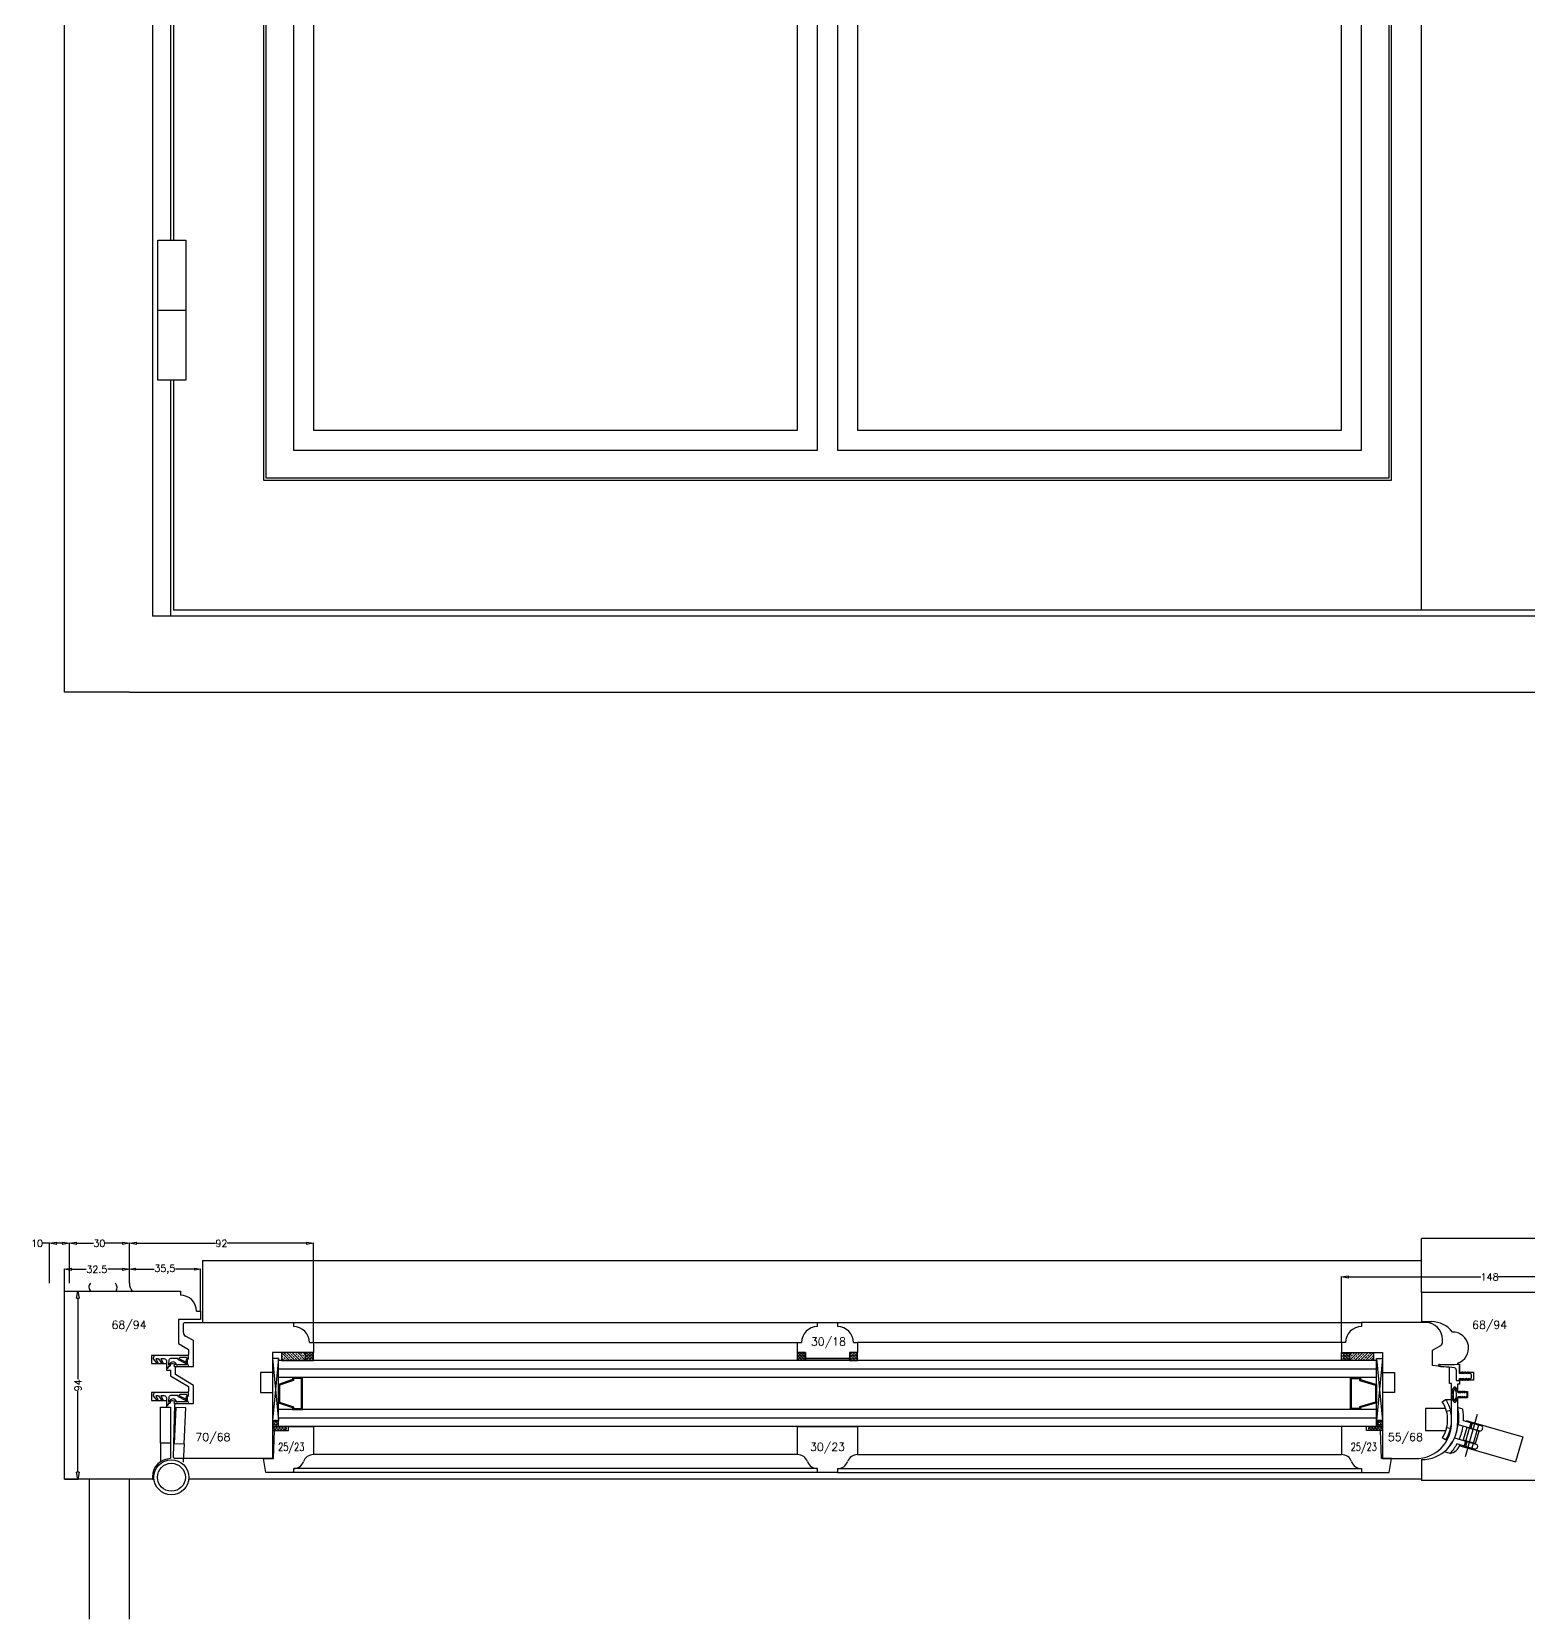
# Model space of a CAD drawing. Header units: millimetres. Extents: x -1007 to 7712, y -6262 to -71.
# Drawn here: x 6028 to 6776, y -6262 to -5468 of the extents above; entities that cross this region are included whole.
import ezdxf
from ezdxf.enums import TextEntityAlignment as Align

# ---------------------------------------------------------------- set-up
doc = ezdxf.new("R2010")
doc.units = ezdxf.units.MM
doc.linetypes.add('CACHE2', pattern=[4.7625, 3.175, -1.5875])
doc.layers.get('0').update_dxf_attribs({"color": 250})
doc.layers.add('dim', color=7, linetype='Continuous')
doc.layers.add('wall', color=5, linetype='Continuous')
doc.styles.add('romans', font='romans.shx')
doc.dimstyles.new('Ech 1-1', dxfattribs={"dimtxt": 3.5, "dimasz": 3, "dimexe": 0.25, "dimexo": 0, "dimgap": 0.01, "dimtad": 0, "dimdec": 8, "dimzin": 12, "dimtxsty": 'romans', "dimblk": 'CLOSEDBLANK', "dimcen": 2.5, "dimclrd": 9, "dimclre": 9, "dimclrt": 6, "dimadec": 4, "dimazin": 3, "dimtfac": 1, "dimtdec": 8, "dimtmove": 0, "dimatfit": 3, "dimldrblk": 'CLOSEDBLANK', "dimfxl": 0, "dimarcsym": 0})
doc.dimstyles.new('ECH1-1', dxfattribs={"dimtxt": 3.5, "dimasz": 3.5, "dimexe": 0.18, "dimexo": 0, "dimgap": 0.09, "dimtad": 0, "dimdec": 4, "dimdsep": 46, "dimtxsty": 'romans', "dimblk1": 'CLOSEDBLANK', "dimblk2": 'CLOSEDBLANK', "dimsah": 1, "dimcen": 1, "dimclrd": 3, "dimclre": 3, "dimclrt": 6, "dimadec": 0, "dimazin": 0, "dimtfac": 1, "dimtdec": 4, "dimtofl": 0, "dimtmove": 0, "dimatfit": 3, "dimldrblk": 'CLOSEDBLANK', "dimfxl": 0, "dimtolj": 1, "dimtzin": 0, "dimarcsym": 0})

# ---------------------------------------------------------------- blocks, each defined once
blk = doc.blocks.new('_ClosedBlank')
at = {"color": 0, "linetype": 'ByBlock', "lineweight": -2}
for p, q in [((-1, 0.17), (0, 0)), ((-1, 0.17), (-1, -0.17)), ((0, 0), (-1, -0.17))]:
    blk.add_line(p, q, dxfattribs=at)
blk = doc.blocks.new('*D25')
at = {"layer": 'Defpoints', "color": 0, "transparency": 16777216}
for p in [(6830.89, -6090.63), (6682.89, -6123.49), (6830.89, -6127.49)]:
    blk.add_point(p, dxfattribs=at)
at = {"layer": 'dim', "color": 3, "lineweight": -2, "transparency": 16777216}
for p, q in [((6682.89, -6123.49), (6682.89, -6090.45)), ((6686.39, -6090.63), (6752.55, -6090.63)), ((6827.39, -6090.63), (6761.23, -6090.63)), ((6830.89, -6127.49), (6830.89, -6090.45))]:
    blk.add_line(p, q, dxfattribs=at)
at = {"layer": 'dim', "color": 3, "lineweight": -2, "transparency": 16777216, "xscale": 3.5, "yscale": 3.5, "zscale": 3.5, "rotation": 180}
blk.add_blockref('_ClosedBlank', (6682.89, -6090.63), dxfattribs=at)
at = {"layer": 'dim', "color": 3, "lineweight": -2, "transparency": 16777216, "xscale": 3.5, "yscale": 3.5, "zscale": 3.5}
blk.add_blockref('_ClosedBlank', (6830.89, -6090.63), dxfattribs=at)
at = {"layer": 'dim', "color": 6, "transparency": 16777216, "insert": (6756.89, -6090.63), "char_height": 3.5, "attachment_point": 5, "style": 'romans'}
blk.add_mtext('\\A1;148', dxfattribs=at)
blk = doc.blocks.new('*D1')
at = {"layer": 'Defpoints', "color": 0, "transparency": 16777216}
for p in [(6044.39, -6086.8), (6076.89, -6093.79), (6044.39, -6097.79)]:
    blk.add_point(p, dxfattribs=at)
at = {"layer": 'dim', "color": 3, "lineweight": -2, "transparency": 16777216}
for p, q in [((6044.39, -6097.79), (6044.39, -6086.62)), ((6047.89, -6086.8), (6055.21, -6086.8)), ((6073.39, -6086.8), (6066.06, -6086.8)), ((6076.89, -6093.79), (6076.89, -6086.62))]:
    blk.add_line(p, q, dxfattribs=at)
at = {"layer": 'dim', "color": 3, "lineweight": -2, "transparency": 16777216, "xscale": 3.5, "yscale": 3.5, "zscale": 3.5, "rotation": 180}
blk.add_blockref('_ClosedBlank', (6044.39, -6086.8), dxfattribs=at)
at = {"layer": 'dim', "color": 3, "lineweight": -2, "transparency": 16777216, "xscale": 3.5, "yscale": 3.5, "zscale": 3.5}
blk.add_blockref('_ClosedBlank', (6076.89, -6086.8), dxfattribs=at)
at = {"layer": 'dim', "color": 6, "transparency": 16777216, "insert": (6060.64, -6086.8), "char_height": 3.5, "attachment_point": 5, "style": 'romans'}
blk.add_mtext('\\A1;32.5', dxfattribs=at)
blk = doc.blocks.new('*D26')
at = {"layer": 'Defpoints', "color": 0, "transparency": 16777216}
for p in [(6076.89, -6073.8), (6046.89, -6093.79), (6076.89, -6093.79)]:
    blk.add_point(p, dxfattribs=at)
at = {"layer": 'dim', "color": 3, "lineweight": -2, "transparency": 16777216}
for p, q in [((6046.89, -6093.79), (6046.89, -6073.62)), ((6050.39, -6073.8), (6058.96, -6073.8)), ((6073.39, -6073.8), (6064.81, -6073.8)), ((6076.89, -6093.79), (6076.89, -6073.62))]:
    blk.add_line(p, q, dxfattribs=at)
at = {"layer": 'dim', "color": 3, "lineweight": -2, "transparency": 16777216, "xscale": 3.5, "yscale": 3.5, "zscale": 3.5, "rotation": 180}
blk.add_blockref('_ClosedBlank', (6046.89, -6073.8), dxfattribs=at)
at = {"layer": 'dim', "color": 3, "lineweight": -2, "transparency": 16777216, "xscale": 3.5, "yscale": 3.5, "zscale": 3.5}
blk.add_blockref('_ClosedBlank', (6076.89, -6073.8), dxfattribs=at)
at = {"layer": 'dim', "color": 6, "transparency": 16777216, "insert": (6061.89, -6073.8), "char_height": 3.5, "attachment_point": 5, "style": 'romans'}
blk.add_mtext('\\A1;30', dxfattribs=at)
blk = doc.blocks.new('*D2')
at = {"layer": 'Defpoints', "color": 0, "transparency": 16777216}
for p in [(6036.89, -6073.8), (6036.89, -6093.79), (6046.89, -6093.79)]:
    blk.add_point(p, dxfattribs=at)
at = {"layer": 'dim', "color": 3, "lineweight": -2, "transparency": 16777216}
for p, q in [((6036.89, -6073.8), (6033.39, -6073.8)), ((6036.89, -6093.79), (6036.89, -6073.62)), ((6043.39, -6073.8), (6040.39, -6073.8)), ((6046.89, -6093.79), (6046.89, -6073.62))]:
    blk.add_line(p, q, dxfattribs=at)
at = {"layer": 'dim', "color": 3, "lineweight": -2, "transparency": 16777216, "xscale": 3.5, "yscale": 3.5, "zscale": 3.5, "rotation": 180}
blk.add_blockref('_ClosedBlank', (6036.89, -6073.8), dxfattribs=at)
at = {"layer": 'dim', "color": 3, "lineweight": -2, "transparency": 16777216, "xscale": 3.5, "yscale": 3.5, "zscale": 3.5}
blk.add_blockref('_ClosedBlank', (6046.89, -6073.8), dxfattribs=at)
at = {"layer": 'dim', "color": 6, "transparency": 16777216, "insert": (6030.71, -6073.8), "char_height": 3.5, "attachment_point": 5, "style": 'romans'}
blk.add_mtext('\\A1;10', dxfattribs=at)
blk = doc.blocks.new('*D27')
at = {"layer": 'Defpoints', "color": 0, "transparency": 16777216}
for p in [(6044.39, -6097.79), (6044.39, -6191.79), (6051.1, -6191.79)]:
    blk.add_point(p, dxfattribs=at)
at = {"layer": 'dim', "color": 3, "lineweight": -2, "transparency": 16777216}
for p, q in [((6044.39, -6097.79), (6051.28, -6097.79)), ((6051.1, -6101.29), (6051.1, -6141.78)), ((6051.1, -6188.29), (6051.1, -6147.8)), ((6044.39, -6191.79), (6051.28, -6191.79))]:
    blk.add_line(p, q, dxfattribs=at)
at = {"layer": 'dim', "color": 3, "lineweight": -2, "transparency": 16777216, "xscale": 3.5, "yscale": 3.5, "zscale": 3.5}
for p, rotation in [((6051.1, -6097.79), 90), ((6051.1, -6191.79), 270)]:
    blk.add_blockref('_ClosedBlank', p, dxfattribs=dict(at, rotation=rotation))
at = {"layer": 'dim', "color": 6, "transparency": 16777216, "insert": (6051.1, -6144.79), "char_height": 3.5, "attachment_point": 5, "rotation": 90, "style": 'romans'}
blk.add_mtext('\\A1;94', dxfattribs=at)
blk = doc.blocks.new('*D3')
at = {"layer": 'Defpoints', "color": 0, "transparency": 16777216}
for p in [(6076.89, -6073.8), (6076.89, -6093.79), (6168.89, -6123.49)]:
    blk.add_point(p, dxfattribs=at)
at = {"layer": 'dim', "color": 3, "lineweight": -2, "transparency": 16777216}
for p, q in [((6076.89, -6093.79), (6076.89, -6073.62)), ((6080.39, -6073.8), (6119.96, -6073.8)), ((6165.39, -6073.8), (6125.81, -6073.8)), ((6168.89, -6123.49), (6168.89, -6073.62))]:
    blk.add_line(p, q, dxfattribs=at)
at = {"layer": 'dim', "color": 3, "lineweight": -2, "transparency": 16777216, "xscale": 3.5, "yscale": 3.5, "zscale": 3.5, "rotation": 180}
blk.add_blockref('_ClosedBlank', (6076.89, -6073.8), dxfattribs=at)
at = {"layer": 'dim', "color": 3, "lineweight": -2, "transparency": 16777216, "xscale": 3.5, "yscale": 3.5, "zscale": 3.5}
blk.add_blockref('_ClosedBlank', (6168.89, -6073.8), dxfattribs=at)
at = {"layer": 'dim', "color": 6, "transparency": 16777216, "insert": (6122.89, -6073.8), "char_height": 3.5, "attachment_point": 5, "style": 'romans'}
blk.add_mtext('\\A1;92', dxfattribs=at)
blk = doc.blocks.new('*D28')
at = {"layer": 'Defpoints', "color": 0, "transparency": 16777216}
for p in [(6076.89, -6086.8), (6076.89, -6093.79), (6112.39, -6107.79)]:
    blk.add_point(p, dxfattribs=at)
at = {"layer": 'dim', "color": 9, "lineweight": -2, "transparency": 16777216}
for p, q in [((6076.89, -6093.79), (6076.89, -6086.55)), ((6079.89, -6086.8), (6089.29, -6086.8)), ((6109.39, -6086.8), (6099.98, -6086.8)), ((6112.39, -6107.79), (6112.39, -6086.55))]:
    blk.add_line(p, q, dxfattribs=at)
at = {"layer": 'dim', "color": 9, "lineweight": -2, "transparency": 16777216, "xscale": 3, "yscale": 3, "zscale": 3, "rotation": 180}
blk.add_blockref('_ClosedBlank', (6076.89, -6086.8), dxfattribs=at)
at = {"layer": 'dim', "color": 9, "lineweight": -2, "transparency": 16777216, "xscale": 3, "yscale": 3, "zscale": 3}
blk.add_blockref('_ClosedBlank', (6112.39, -6086.8), dxfattribs=at)
at = {"layer": 'dim', "color": 6, "transparency": 16777216, "insert": (6094.64, -6086.8), "char_height": 3.5, "attachment_point": 5, "style": 'romans'}
blk.add_mtext('35,5', dxfattribs=at)
blk = doc.blocks.new('12')
for p, q in [((5143.78, 882.29), (5143.78, 2006.29)), ((5187.78, 1955.29), (5187.78, 920.29)), ((5822.28, 923.29), (5822.28, 1953.29)), ((5243.28, 1888.29), (5243.28, 988.29)), ((5244.53, 1887.04), (5244.53, 989.54)), ((5806.03, 989.54), (5806.03, 1887.04)), ((5807.28, 988.29), (5807.28, 1888.29)), ((5196.78, 1768.29), (5196.78, 1108.29)), ((5198.28, 1768.29), (5198.28, 1108.29)), ((5258.28, 1433.29), (5258.28, 1003.29)), ((5520.28, 1003.29), (5520.28, 1433.29)), ((5530.28, 1433.29), (5530.28, 1003.29)), ((5792.28, 1003.29), (5792.28, 1433.29)), ((5268.28, 1423.29), (5268.28, 1013.29)), ((5510.28, 1013.29), (5510.28, 1423.29)), ((5540.28, 1423.29), (5540.28, 1013.29)), ((5782.28, 1013.29), (5782.28, 1423.29)), ((5190.53, 1038.29), (5190.53, 1108.29)), ((5190.53, 1108.29), (5204.53, 1108.29)), ((5204.53, 1108.29), (5204.53, 1038.29)), ((5190.53, 1073.29), (5204.53, 1073.29)), ((5204.53, 1038.29), (5190.53, 1038.29)), ((5196.78, 1038.29), (5196.78, 920.29)), ((5198.28, 1038.29), (5198.28, 923.29)), ((5268.28, 1013.29), (5510.28, 1013.29)), ((5540.28, 1013.29), (5782.28, 1013.29)), ((5258.28, 1003.29), (5520.28, 1003.29)), ((5530.28, 1003.29), (5792.28, 1003.29)), ((5243.28, 988.29), (5807.28, 988.29)), ((5244.53, 989.54), (5806.03, 989.54)), ((6514.28, 923.29), (5198.28, 923.29)), ((6524.78, 920.29), (5187.78, 920.29)), ((5176.28, 882.29), (5143.78, 882.29))]:
    blk.add_line(p, q)
blk = doc.blocks.new('13')
for p, q in [((5890.28, 609.12), (5822.28, 609.12)), ((5822.28, 582.12), (5822.28, 609.12)), ((5212.78, 598.12), (5212.78, 567.12)), ((5212.78, 598.12), (5822.28, 598.12)), ((5143.78, 488.82), (5143.78, 582.82)), ((5143.78, 582.82), (5201.78, 582.82)), ((5201.78, 582.82), (5201.78, 580.82)), ((5822.28, 582.12), (5822.28, 567.62)), ((5890.28, 582.12), (5822.28, 582.12)), ((5209.78, 572.82), (5211.78, 572.82)), ((5211.78, 572.82), (5211.78, 568.62)), ((5211.78, 568.62), (5200.78, 568.62)), ((5200.78, 568.62), (5200.78, 556.62)), ((5203.28, 566.62), (5203.78, 567.12)), ((5203.28, 562.17), (5203.28, 566.62)), ((5203.78, 567.12), (5258.28, 567.12)), ((5258.28, 567.12), (5258.28, 565.12)), ((5258.28, 567.12), (5520.28, 567.12)), ((5520.28, 565.12), (5520.28, 567.12)), ((5520.28, 567.12), (5530.28, 567.12)), ((5530.28, 567.12), (5792.28, 567.12)), ((5530.28, 567.12), (5530.28, 565.12)), ((5824.28, 567.12), (5792.28, 567.12)), ((5792.28, 567.12), (5792.28, 565.12)), ((5822.28, 567.62), (5827.28, 567.62)), ((5200.78, 556.62), (5205.78, 553.62)), ((5208.28, 558.12), (5204.28, 560.44)), ((5208.28, 545.12), (5208.28, 558.12)), ((5266.28, 557.12), (5268.28, 557.12)), ((5268.28, 557.12), (5268.28, 552.12)), ((5268.28, 557.12), (5510.28, 557.12)), ((5510.28, 552.12), (5510.28, 557.12)), ((5510.28, 557.12), (5512.28, 557.12)), ((5538.28, 557.12), (5540.28, 557.12)), ((5540.28, 557.12), (5540.28, 552.12)), ((5782.28, 557.12), (5540.28, 557.12)), ((5784.28, 557.12), (5782.28, 557.12)), ((5782.28, 557.12), (5782.28, 552.12)), ((5827.78, 553.32), (5831.81, 555.74)), ((5832.78, 557.45), (5832.78, 558.62)), ((5205.28, 550.62), (5187.28, 550.62)), ((5187.28, 550.62), (5187.28, 546.62)), ((5205.78, 551.12), (5205.28, 550.62)), ((5205.78, 553.62), (5205.78, 551.12)), ((5268.28, 552.12), (5247.78, 552.12)), ((5247.78, 552.12), (5247.78, 542.12)), ((5247.78, 549.12), (5250.78, 518.12)), ((5250.78, 549.12), (5247.78, 518.12)), ((5250.78, 549.12), (5247.78, 549.12)), ((5247.78, 549.12), (5247.78, 518.12)), ((5250.78, 518.12), (5250.78, 549.12)), ((5799.78, 548.12), (5250.78, 548.12)), ((5250.78, 515.12), (5250.78, 548.12)), ((5252.28, 552.12), (5252.28, 548.12)), ((5264.28, 552.12), (5252.28, 552.12)), ((5252.28, 548.12), (5264.28, 548.12)), ((5264.28, 552.12), (5264.28, 548.12)), ((5268.28, 552.12), (5264.28, 552.12)), ((5264.28, 548.12), (5264.28, 552.12)), ((5264.28, 548.12), (5268.28, 548.12)), ((5268.28, 548.12), (5268.28, 552.12)), ((5514.28, 552.12), (5510.28, 552.12)), ((5510.28, 548.12), (5510.28, 552.12)), ((5510.28, 552.12), (5514.28, 552.12)), ((5514.28, 548.12), (5510.28, 548.12)), ((5514.28, 549.12), (5514.28, 552.12)), ((5514.28, 552.12), (5514.28, 548.12)), ((5536.28, 549.12), (5514.28, 549.12)), ((5514.28, 549.12), (5514.28, 548.52)), ((5536.28, 549.12), (5514.28, 549.12)), ((5514.28, 548.52), (5536.28, 548.52)), ((5536.28, 552.12), (5536.28, 549.12)), ((5540.28, 552.12), (5536.28, 552.12)), ((5536.28, 552.12), (5536.28, 548.12)), ((5540.28, 552.12), (5536.28, 552.12)), ((5536.28, 548.52), (5536.28, 549.12)), ((5536.28, 548.12), (5540.28, 548.12)), ((5540.28, 548.12), (5540.28, 552.12)), ((5782.28, 552.12), (5802.78, 552.12)), ((5782.28, 548.12), (5782.28, 552.12)), ((5782.28, 552.12), (5786.28, 552.12)), ((5786.28, 548.12), (5782.28, 548.12)), ((5786.28, 548.12), (5786.28, 552.12)), ((5786.28, 552.12), (5798.28, 552.12)), ((5786.28, 552.12), (5786.28, 548.12)), ((5798.28, 548.12), (5786.28, 548.12)), ((5798.28, 552.12), (5798.28, 548.12)), ((5799.78, 549.12), (5802.78, 518.12)), ((5802.78, 549.12), (5799.78, 518.12)), ((5799.78, 518.12), (5799.78, 549.12)), ((5799.78, 549.12), (5802.78, 549.12)), ((5799.78, 515.12), (5799.78, 548.12)), ((5802.78, 552.12), (5802.78, 542.12)), ((5802.78, 549.12), (5802.78, 518.12)), ((5827.78, 545.62), (5827.78, 553.32)), ((5187.28, 546.62), (5194.78, 546.62)), ((5194.78, 546.62), (5194.78, 543.32)), ((5194.78, 543.32), (5196.78, 543.32)), ((5196.78, 543.32), (5196.78, 540.52)), ((5196.78, 540.52), (5205.78, 535.12)), ((5199.28, 544.62), (5199.78, 545.12)), ((5199.28, 541.12), (5199.28, 544.62)), ((5208.28, 535.62), (5199.28, 541.12)), ((5199.78, 545.12), (5208.28, 545.12)), ((5247.78, 542.12), (5241.78, 542.12)), ((5241.78, 542.12), (5241.78, 532.12)), ((5799.78, 543.87), (5250.78, 543.87)), ((5802.78, 542.12), (5808.78, 542.12)), ((5808.78, 542.12), (5808.78, 532.12)), ((5836.28, 544.62), (5827.78, 545.62)), ((5830.78, 545.85), (5830.78, 545.67)), ((5831.11, 545.28), (5831.8, 545.15)), ((5831.8, 545.15), (5833.33, 544.97)), ((5836.28, 536.62), (5836.28, 544.62)), ((5839.58, 543.49), (5839.58, 538.52)), ((5840.28, 546.82), (5840.28, 546.42)), ((5840.28, 546.42), (5841.28, 546.42)), ((5841.28, 546.42), (5841.28, 542.42)), ((5841.28, 541.62), (5841.28, 546.32)), ((5841.28, 542.42), (5848.28, 542.42)), ((5843.6, 541.62), (5841.28, 541.62)), ((5842.96, 542.42), (5842.45, 542.42)), ((5842.45, 542.42), (5843.6, 541.62)), ((5844.34, 541.62), (5842.96, 542.42)), ((5844.29, 542.42), (5843.91, 542.42)), ((5843.91, 542.42), (5844.98, 541.62)), ((5845.69, 541.62), (5844.29, 542.42)), ((5844.98, 541.62), (5844.34, 541.62)), ((5845.49, 542.42), (5845.16, 542.42)), ((5845.16, 542.42), (5846.18, 541.62)), ((5846.62, 541.78), (5845.49, 542.42)), ((5846.18, 541.62), (5845.69, 541.62)), ((5847.28, 540.42), (5847.21, 540.91)), ((5847.21, 539.93), (5847.28, 540.42)), ((5848.28, 542.42), (5848.28, 538.42)), ((5205.28, 532.12), (5187.28, 532.12)), ((5187.28, 532.12), (5187.28, 528.12)), ((5205.78, 532.62), (5205.28, 532.12)), ((5205.78, 535.12), (5205.78, 532.62)), ((5208.28, 526.62), (5208.28, 535.62)), ((5241.78, 532.12), (5247.78, 532.12)), ((5247.78, 532.12), (5247.78, 499.12)), ((5799.78, 539.62), (5250.78, 539.62)), ((5257.78, 538.62), (5250.78, 536.19)), ((5250.78, 536.19), (5250.78, 527.05)), ((5258.28, 538.26), (5251.28, 535.83)), ((5251.28, 535.83), (5251.28, 527.41)), ((5262.78, 539.62), (5257.78, 539.62)), ((5257.78, 539.62), (5257.78, 538.62)), ((5262.28, 539.12), (5258.28, 539.12)), ((5258.28, 539.12), (5258.28, 538.26)), ((5262.28, 524.12), (5262.28, 539.12)), ((5262.78, 523.62), (5262.78, 539.62)), ((5786.79, 523.62), (5786.79, 539.62)), ((5786.79, 539.62), (5791.79, 539.62)), ((5787.29, 524.12), (5787.29, 539.12)), ((5787.29, 539.12), (5791.29, 539.12)), ((5791.29, 539.12), (5791.29, 538.26)), ((5791.29, 538.26), (5799.29, 535.83)), ((5791.79, 539.62), (5791.79, 538.62)), ((5791.79, 538.62), (5799.79, 536.19)), ((5799.29, 535.83), (5799.29, 527.41)), ((5799.79, 536.19), (5799.79, 527.05)), ((5808.78, 532.12), (5802.78, 532.12)), ((5802.78, 532.12), (5802.78, 499.12)), ((5837.28, 536.62), (5836.28, 536.62)), ((5837.28, 517.12), (5837.28, 536.62)), ((5839.98, 538.12), (5841.28, 538.12)), ((5840.53, 532.62), (5840.26, 532.62)), ((5840.28, 536.42), (5840.28, 532.62)), ((5841.28, 536.42), (5840.28, 536.42)), ((5840.28, 532.62), (5845.28, 532.62)), ((5840.53, 532.02), (5840.53, 532.62)), ((5841.82, 532.02), (5840.53, 532.02)), ((5841.49, 532.62), (5840.96, 532.62)), ((5840.96, 532.62), (5841.82, 532.02)), ((5841.28, 538.12), (5841.28, 539.22)), ((5841.28, 539.22), (5843.6, 539.22)), ((5841.28, 538.42), (5841.28, 536.42)), ((5848.28, 538.42), (5841.28, 538.42)), ((5842.53, 532.02), (5841.49, 532.62)), ((5842.64, 532.62), (5842.35, 532.62)), ((5842.35, 532.62), (5843.01, 532.02)), ((5843.6, 539.22), (5842.45, 538.42)), ((5842.45, 538.42), (5842.96, 538.42)), ((5843.01, 532.02), (5842.53, 532.02)), ((5843.69, 532.02), (5842.64, 532.62)), ((5842.96, 538.42), (5844.34, 539.22)), ((5843.69, 532.62), (5843.29, 532.62)), ((5843.29, 532.62), (5844.06, 532.02)), ((5844.54, 532.14), (5843.69, 532.62)), ((5844.06, 532.02), (5843.69, 532.02)), ((5844.98, 539.22), (5843.91, 538.42)), ((5843.91, 538.42), (5844.29, 538.42)), ((5844.29, 538.42), (5845.69, 539.22)), ((5844.34, 539.22), (5844.98, 539.22)), ((5846.18, 539.22), (5845.16, 538.42)), ((5845.16, 538.42), (5845.49, 538.42)), ((5845.28, 532.62), (5845.28, 529.62)), ((5845.49, 538.42), (5846.62, 539.06)), ((5845.69, 539.22), (5846.18, 539.22)), ((5187.28, 528.12), (5194.78, 528.12)), ((5191.78, 506.82), (5191.78, 524.82)), ((5191.78, 524.82), (5196.78, 524.82)), ((5194.78, 528.12), (5194.78, 524.82)), ((5194.78, 524.82), (5196.78, 524.82)), ((5196.78, 524.82), (5196.78, 499.12)), ((5196.78, 524.82), (5196.78, 506.82)), ((5198.28, 499.62), (5198.99, 526.12)), ((5199.5, 524.75), (5198.62, 506.77)), ((5198.99, 526.12), (5199.5, 526.62)), ((5199.5, 526.62), (5208.28, 526.62)), ((5204.5, 524.51), (5199.5, 524.75)), ((5203.61, 506.53), (5204.5, 524.51)), ((5250.78, 527.05), (5257.78, 524.62)), ((5251.28, 527.41), (5258.28, 524.97)), ((5257.78, 524.62), (5257.78, 523.62)), ((5258.28, 524.97), (5258.28, 524.12)), ((5258.28, 524.12), (5262.28, 524.12)), ((5791.29, 524.12), (5787.29, 524.12)), ((5799.29, 527.41), (5791.29, 524.97)), ((5791.29, 524.97), (5791.29, 524.12)), ((5799.79, 527.05), (5791.79, 524.62)), ((5791.79, 524.62), (5791.79, 523.62)), ((5834.28, 528.61), (5837.28, 528.61)), ((5840.26, 529.62), (5840.53, 529.62)), ((5840.28, 529.62), (5840.28, 516.62)), ((5840.28, 529.62), (5845.28, 529.62)), ((5840.53, 529.62), (5840.53, 530.22)), ((5840.53, 530.22), (5841.82, 530.22)), ((5841.82, 530.22), (5840.96, 529.62)), ((5840.96, 529.62), (5841.49, 529.62)), ((5841.49, 529.62), (5842.53, 530.22)), ((5843.01, 530.22), (5842.2, 529.62)), ((5842.2, 529.62), (5842.64, 529.62)), ((5842.53, 530.22), (5843.01, 530.22)), ((5842.64, 529.62), (5843.69, 530.22)), ((5844.06, 530.22), (5843.29, 529.62)), ((5843.29, 529.62), (5843.69, 529.62)), ((5843.69, 530.22), (5844.06, 530.22)), ((5843.69, 529.62), (5844.54, 530.1)), ((5845.03, 531.12), (5844.98, 531.48)), ((5844.98, 530.75), (5845.03, 531.12)), ((5247.78, 518.12), (5250.78, 518.12)), ((5247.78, 517.12), (5247.78, 515.12)), ((5799.78, 523.62), (5250.78, 523.62)), ((5799.78, 519.37), (5250.78, 519.37)), ((5250.78, 515.12), (5250.78, 517.12)), ((5257.78, 523.62), (5262.78, 523.62)), ((5791.79, 523.62), (5786.79, 523.62)), ((5802.78, 518.12), (5799.78, 518.12)), ((5799.78, 515.12), (5799.78, 517.12)), ((5802.78, 517.12), (5802.78, 515.12)), ((5846.81, 516.99), (5843.48, 505.46)), ((5850.12, 521.24), (5844.02, 500.1)), ((5844.5, 518.18), (5872.89, 509.98)), ((5247.78, 515.12), (5250.78, 515.12)), ((5248.28, 499.12), (5248.78, 513.12)), ((5254.28, 515.12), (5248.3, 515.12)), ((5248.3, 513.12), (5254.28, 513.12)), ((5248.78, 513.12), (5255.78, 513.12)), ((5799.78, 515.12), (5250.78, 515.12)), ((5255.78, 513.12), (5255.78, 515.12)), ((5255.78, 515.12), (5268.28, 515.12)), ((5268.28, 515.12), (5268.28, 501.12)), ((5510.28, 501.12), (5510.28, 515.12)), ((5510.28, 515.12), (5540.28, 515.12)), ((5540.28, 515.12), (5540.28, 501.12)), ((5794.78, 515.12), (5782.28, 515.12)), ((5782.28, 515.12), (5782.28, 501.12)), ((5794.78, 513.12), (5794.78, 515.12)), ((5801.78, 513.12), (5794.78, 513.12)), ((5796.28, 515.12), (5802.27, 515.12)), ((5802.27, 513.12), (5796.28, 513.12)), ((5802.78, 515.12), (5799.78, 515.12)), ((5802.28, 499.12), (5801.78, 513.12)), ((5834.28, 508.61), (5835.15, 508.61)), ((5850.66, 515.88), (5847.33, 504.35)), ((5872.89, 509.98), (5869.29, 497.49)), ((5191.78, 506.82), (5191.78, 497.6)), ((5196.78, 506.82), (5191.78, 506.82)), ((5198.62, 506.77), (5203.61, 506.53)), ((5203.61, 506.53), (5203.16, 497.32)), ((5510.28, 501.12), (5268.28, 501.12)), ((5540.28, 501.12), (5782.28, 501.12)), ((5840.9, 505.69), (5869.29, 497.49)), ((5198.77, 499.12), (5198.28, 499.62)), ((5247.78, 499.12), (5198.77, 499.12)), ((5244.53, 492.12), (5243.28, 499.12)), ((5243.28, 499.12), (5248.28, 499.12)), ((5258.28, 492.12), (5244.53, 492.12)), ((5258.28, 494.12), (5258.28, 492.12)), ((5520.28, 492.12), (5258.28, 492.12)), ((5520.28, 494.12), (5258.52, 494.12)), ((5520.28, 492.12), (5520.28, 494.12)), ((5530.28, 492.12), (5520.28, 492.12)), ((5530.28, 494.12), (5530.28, 492.12)), ((5530.28, 494.12), (5792.05, 494.12)), ((5530.28, 492.12), (5792.28, 492.12)), ((5792.28, 494.12), (5792.28, 492.12)), ((5792.28, 492.12), (5806.03, 492.12)), ((5807.28, 499.12), (5802.28, 499.12)), ((5802.78, 499.12), (5819.28, 499.12)), ((5806.03, 492.12), (5807.28, 499.12)), ((5822.28, 498.62), (5822.28, 488.12)), ((5187.78, 488.82), (5143.78, 488.82)), ((5156.28, 418.82), (5156.28, 488.82)), ((5176.28, 418.82), (5176.28, 488.82)), ((5187.78, 490.12), (5187.78, 488.82)), ((5187.78, 488.82), (5188.55, 488.82)), ((5822.28, 488.82), (5206.02, 488.82)), ((5890.28, 488.12), (5822.28, 488.12))]:
    blk.add_line(p, q)
at = {"linetype": 'Continuous'}
for p, q in [((5252.28, 549.47), (5253.64, 548.12)), ((5252.28, 548.12), (5252.29, 548.12)), ((5252.33, 552.12), (5256.33, 548.12)), ((5252.39, 550.72), (5253.06, 550.04)), ((5253.4, 549.71), (5254.07, 549.03)), ((5253.73, 552.06), (5254.41, 551.39)), ((5254.41, 548.7), (5254.98, 548.12)), ((5254.74, 551.05), (5255.42, 550.38)), ((5255.03, 552.12), (5259.03, 548.12)), ((5255.75, 550.04), (5256.43, 549.37)), ((5256.37, 552.12), (5256.76, 551.73)), ((5256.76, 549.03), (5257.44, 548.36)), ((5257.1, 551.39), (5257.77, 550.72)), ((5257.72, 552.12), (5261.72, 548.12)), ((5258.11, 550.38), (5258.78, 549.71)), ((5259.07, 552.12), (5259.12, 552.06)), ((5259.12, 549.37), (5259.79, 548.7)), ((5259.46, 551.73), (5260.13, 551.05)), ((5260.13, 548.36), (5260.37, 548.12)), ((5260.41, 552.12), (5264.28, 548.25)), ((5260.47, 550.72), (5261.14, 550.04)), ((5261.48, 549.71), (5262.15, 549.03)), ((5261.82, 552.06), (5262.49, 551.39)), ((5262.49, 548.7), (5263.07, 548.12)), ((5262.83, 551.05), (5263.5, 550.38)), ((5263.11, 552.12), (5264.28, 550.94)), ((5263.84, 550.04), (5264.28, 549.59)), ((5264.28, 551.17), (5264.78, 551.66)), ((5264.28, 551.08), (5264.78, 550.58)), ((5264.28, 549.68), (5264.78, 550.18)), ((5264.28, 549.59), (5264.78, 549.1)), ((5264.28, 548.2), (5264.78, 548.7)), ((5264.72, 552.12), (5264.78, 552.06)), ((5264.98, 551.86), (5265.24, 552.12)), ((5264.98, 551.86), (5265.52, 551.32)), ((5264.98, 550.38), (5265.52, 550.92)), ((5264.98, 550.38), (5265.52, 549.84)), ((5264.98, 548.9), (5265.52, 549.44)), ((5264.98, 548.9), (5265.52, 548.36)), ((5265.72, 551.12), (5266.26, 551.66)), ((5265.72, 551.12), (5266.26, 550.58)), ((5265.72, 549.64), (5266.26, 550.18)), ((5265.72, 549.64), (5266.26, 549.1)), ((5265.72, 548.16), (5266.26, 548.7)), ((5265.72, 548.16), (5265.76, 548.12)), ((5266.21, 552.12), (5266.26, 552.06)), ((5266.46, 551.86), (5266.72, 552.12)), ((5266.46, 551.86), (5267, 551.32)), ((5266.46, 550.38), (5267, 550.92)), ((5266.46, 550.38), (5267, 549.84)), ((5266.46, 548.9), (5267, 549.44)), ((5266.46, 548.9), (5267, 548.36)), ((5267.2, 551.12), (5267.74, 551.66)), ((5267.2, 551.12), (5267.74, 550.58)), ((5267.2, 549.64), (5267.74, 550.18)), ((5267.2, 549.64), (5267.74, 549.1)), ((5267.2, 548.16), (5267.74, 548.7)), ((5267.2, 548.16), (5267.24, 548.12)), ((5267.69, 552.12), (5267.74, 552.06)), ((5267.94, 551.86), (5268.2, 552.12)), ((5267.94, 551.86), (5268.28, 551.52)), ((5267.94, 550.38), (5268.28, 550.72)), ((5267.94, 550.38), (5268.28, 550.04)), ((5267.94, 548.9), (5268.28, 549.24)), ((5267.94, 548.9), (5268.28, 548.56)), ((5510.28, 552.08), (5510.3, 552.06)), ((5510.28, 551.64), (5510.3, 551.66)), ((5510.28, 550.6), (5510.3, 550.58)), ((5510.28, 550.16), (5510.3, 550.18)), ((5510.28, 549.12), (5510.3, 549.1)), ((5510.28, 548.68), (5510.3, 548.7)), ((5510.51, 551.86), (5510.76, 552.12)), ((5510.51, 551.86), (5511.04, 551.32)), ((5510.51, 550.38), (5511.04, 550.92)), ((5510.51, 550.38), (5511.04, 549.84)), ((5510.51, 548.9), (5511.04, 549.44)), ((5510.51, 548.9), (5511.04, 548.36)), ((5511.25, 551.12), (5511.79, 551.66)), ((5511.25, 551.12), (5511.79, 550.58)), ((5511.25, 549.64), (5511.79, 550.18)), ((5511.25, 549.64), (5511.79, 549.1)), ((5511.25, 548.16), (5511.79, 548.7)), ((5511.25, 548.16), (5511.29, 548.12)), ((5511.73, 552.12), (5511.79, 552.06)), ((5511.99, 551.86), (5512.24, 552.12)), ((5511.99, 551.86), (5512.53, 551.32)), ((5511.99, 550.38), (5512.53, 550.92)), ((5511.99, 550.38), (5512.53, 549.84)), ((5511.99, 548.9), (5512.53, 549.44)), ((5511.99, 548.9), (5512.53, 548.36)), ((5512.73, 551.12), (5513.27, 551.66)), ((5512.73, 551.12), (5513.27, 550.58)), ((5512.73, 549.64), (5513.27, 550.18)), ((5512.73, 549.64), (5513.27, 549.1)), ((5512.73, 548.16), (5513.27, 548.7)), ((5512.73, 548.16), (5512.77, 548.12)), ((5513.21, 552.12), (5513.27, 552.06)), ((5513.47, 551.86), (5513.73, 552.12)), ((5513.47, 551.86), (5514.01, 551.32)), ((5513.47, 550.38), (5514.01, 550.92)), ((5513.47, 550.38), (5514.01, 549.84)), ((5513.47, 548.9), (5514.01, 549.44)), ((5513.47, 548.9), (5514.01, 548.36)), ((5514.21, 551.12), (5514.28, 551.2)), ((5514.21, 551.12), (5514.28, 551.05)), ((5514.21, 549.64), (5514.28, 549.71)), ((5514.21, 549.64), (5514.28, 549.56)), ((5514.21, 548.16), (5514.28, 548.23)), ((5514.21, 548.16), (5514.25, 548.12)), ((5536.36, 551.12), (5536.28, 551.2)), ((5536.36, 551.12), (5536.28, 551.05)), ((5536.36, 549.64), (5536.28, 549.71)), ((5536.36, 549.64), (5536.28, 549.56)), ((5536.36, 548.16), (5536.28, 548.23)), ((5536.36, 548.16), (5536.32, 548.12)), ((5537.1, 551.86), (5536.56, 551.32)), ((5537.1, 550.38), (5536.56, 550.92)), ((5537.1, 550.38), (5536.56, 549.84)), ((5537.1, 548.9), (5536.56, 549.44)), ((5537.1, 548.9), (5536.56, 548.36)), ((5537.1, 551.86), (5536.84, 552.12)), ((5537.36, 552.12), (5537.3, 552.06)), ((5537.84, 551.12), (5537.3, 551.66)), ((5537.84, 551.12), (5537.3, 550.58)), ((5537.84, 549.64), (5537.3, 550.18)), ((5537.84, 549.64), (5537.3, 549.1)), ((5537.84, 548.16), (5537.3, 548.7)), ((5537.84, 548.16), (5537.8, 548.12)), ((5538.58, 551.86), (5538.04, 551.32)), ((5538.58, 550.38), (5538.04, 550.92)), ((5538.58, 550.38), (5538.04, 549.84)), ((5538.58, 548.9), (5538.04, 549.44)), ((5538.58, 548.9), (5538.04, 548.36)), ((5538.58, 551.86), (5538.33, 552.12)), ((5538.84, 552.12), (5538.78, 552.06)), ((5539.32, 551.12), (5538.78, 551.66)), ((5539.32, 551.12), (5538.78, 550.58)), ((5539.32, 549.64), (5538.78, 550.18)), ((5539.32, 549.64), (5538.78, 549.1)), ((5539.32, 548.16), (5538.78, 548.7)), ((5539.32, 548.16), (5539.28, 548.12)), ((5540.06, 551.86), (5539.53, 551.32)), ((5540.06, 550.38), (5539.53, 550.92)), ((5540.06, 550.38), (5539.53, 549.84)), ((5540.06, 548.9), (5539.53, 549.44)), ((5540.06, 548.9), (5539.53, 548.36)), ((5540.06, 551.86), (5539.81, 552.12)), ((5540.28, 552.08), (5540.27, 552.06)), ((5540.28, 551.64), (5540.27, 551.66)), ((5540.28, 550.6), (5540.27, 550.58)), ((5540.28, 550.16), (5540.27, 550.18)), ((5540.28, 549.12), (5540.27, 549.1)), ((5540.28, 548.68), (5540.27, 548.7)), ((5782.63, 551.86), (5782.28, 551.52)), ((5782.63, 550.38), (5782.28, 550.72)), ((5782.63, 550.38), (5782.28, 550.04)), ((5782.63, 548.9), (5782.28, 549.24)), ((5782.63, 548.9), (5782.28, 548.56)), ((5782.63, 551.86), (5782.37, 552.12)), ((5782.88, 552.12), (5782.83, 552.06)), ((5783.37, 551.12), (5782.83, 551.66)), ((5783.37, 551.12), (5782.83, 550.58)), ((5783.37, 549.64), (5782.83, 550.18)), ((5783.37, 549.64), (5782.83, 549.1)), ((5783.37, 548.16), (5782.83, 548.7)), ((5783.37, 548.16), (5783.33, 548.12)), ((5784.11, 551.86), (5783.57, 551.32)), ((5784.11, 550.38), (5783.57, 550.92)), ((5784.11, 550.38), (5783.57, 549.84)), ((5784.11, 548.9), (5783.57, 549.44)), ((5784.11, 548.9), (5783.57, 548.36)), ((5784.11, 551.86), (5783.85, 552.12)), ((5784.36, 552.12), (5784.31, 552.06)), ((5784.85, 551.12), (5784.31, 551.66)), ((5784.85, 551.12), (5784.31, 550.58)), ((5784.85, 549.64), (5784.31, 550.18)), ((5784.85, 549.64), (5784.31, 549.1)), ((5784.85, 548.16), (5784.31, 548.7)), ((5784.85, 548.16), (5784.81, 548.12)), ((5785.59, 551.86), (5785.05, 551.32)), ((5785.59, 550.38), (5785.05, 550.92)), ((5785.59, 550.38), (5785.05, 549.84)), ((5785.59, 548.9), (5785.05, 549.44)), ((5785.59, 548.9), (5785.05, 548.36)), ((5785.59, 551.86), (5785.33, 552.12)), ((5785.85, 552.12), (5785.79, 552.06)), ((5786.28, 551.17), (5785.79, 551.66)), ((5786.28, 551.08), (5785.79, 550.58)), ((5786.28, 549.68), (5785.79, 550.18)), ((5786.28, 549.59), (5785.79, 549.1)), ((5786.28, 548.2), (5785.79, 548.7)), ((5790.16, 552.12), (5786.28, 548.25)), ((5787.46, 552.12), (5786.28, 550.94)), ((5786.73, 550.04), (5786.28, 549.59)), ((5787.74, 551.05), (5787.07, 550.38)), ((5788.08, 548.7), (5787.5, 548.12)), ((5788.75, 552.06), (5788.08, 551.39)), ((5789.09, 549.71), (5788.42, 549.03)), ((5792.85, 552.12), (5788.85, 548.12)), ((5790.1, 550.72), (5789.43, 550.04)), ((5790.44, 548.36), (5790.2, 548.12)), ((5791.11, 551.73), (5790.44, 551.05)), ((5791.45, 549.37), (5790.78, 548.7)), ((5791.5, 552.12), (5791.45, 552.06)), ((5795.54, 552.12), (5791.54, 548.12)), ((5792.46, 550.38), (5791.79, 549.71)), ((5793.47, 551.39), (5792.8, 550.72)), ((5793.81, 549.03), (5793.13, 548.36)), ((5794.2, 552.12), (5793.81, 551.73)), ((5794.82, 550.04), (5794.14, 549.37)), ((5798.24, 552.12), (5794.24, 548.12)), ((5795.83, 551.05), (5795.15, 550.38)), ((5796.16, 548.7), (5795.59, 548.12)), ((5796.84, 552.06), (5796.16, 551.39)), ((5797.17, 549.71), (5796.5, 549.03)), ((5798.28, 549.47), (5796.93, 548.12)), ((5798.18, 550.72), (5797.51, 550.04)), ((5798.28, 548.12), (5798.28, 548.12)), ((5247.94, 517.38), (5248.48, 517.91)), ((5247.94, 517.38), (5248.48, 516.84)), ((5247.94, 515.89), (5248.48, 516.43)), ((5248.68, 518.12), (5248.74, 518.17)), ((5248.68, 518.12), (5249.22, 517.58)), ((5248.68, 516.64), (5249.22, 517.17)), ((5248.68, 516.64), (5249.22, 516.1)), ((5249.42, 517.38), (5249.96, 517.91)), ((5249.42, 517.38), (5249.96, 516.84)), ((5249.42, 515.89), (5249.96, 516.43)), ((5250.16, 516.64), (5250.7, 517.17)), ((5250.16, 516.64), (5250.7, 516.1)), ((5800.41, 516.64), (5799.87, 517.17)), ((5800.41, 516.64), (5799.87, 516.1)), ((5801.15, 517.38), (5800.61, 517.91)), ((5801.15, 517.38), (5800.61, 516.84)), ((5801.15, 515.89), (5800.61, 516.43)), ((5801.89, 518.12), (5801.35, 517.58)), ((5801.89, 516.64), (5801.35, 517.17)), ((5801.89, 516.64), (5801.35, 516.1)), ((5801.89, 518.12), (5801.83, 518.17)), ((5802.63, 517.38), (5802.09, 517.91)), ((5802.63, 517.38), (5802.09, 516.84)), ((5802.63, 515.89), (5802.09, 516.43)), ((5247.81, 513.86), (5248.17, 514.21)), ((5247.94, 515.89), (5248.48, 515.36)), ((5247.99, 514.79), (5248.17, 514.61)), ((5248.37, 514.41), (5248.91, 514.95)), ((5248.37, 514.41), (5248.91, 513.87)), ((5248.55, 513.12), (5248.91, 513.47)), ((5248.68, 515.15), (5249.22, 515.69)), ((5248.68, 515.15), (5248.72, 515.12)), ((5249.11, 513.67), (5249.65, 514.21)), ((5249.11, 513.67), (5249.65, 513.13)), ((5249.14, 515.12), (5249.65, 514.61)), ((5249.42, 515.89), (5249.96, 515.36)), ((5249.85, 514.41), (5250.39, 514.95)), ((5249.85, 514.41), (5250.39, 513.87)), ((5250.04, 513.12), (5250.39, 513.47)), ((5250.16, 515.15), (5250.7, 515.69)), ((5250.16, 515.15), (5250.2, 515.12)), ((5250.59, 513.67), (5251.13, 514.21)), ((5250.59, 513.67), (5251.13, 513.13)), ((5250.63, 515.12), (5251.13, 514.61)), ((5251.33, 514.41), (5251.87, 514.95)), ((5251.33, 514.41), (5251.87, 513.87)), ((5251.52, 513.12), (5251.87, 513.47)), ((5252.07, 513.67), (5252.61, 514.21)), ((5252.07, 513.67), (5252.61, 513.13)), ((5252.11, 515.12), (5252.61, 514.61)), ((5252.81, 514.41), (5253.35, 514.95)), ((5252.81, 514.41), (5253.35, 513.87)), ((5253, 513.12), (5253.35, 513.47)), ((5253.55, 513.67), (5254.09, 514.21)), ((5253.55, 513.67), (5254.09, 513.13)), ((5253.59, 515.12), (5254.09, 514.61)), ((5254.29, 514.41), (5254.62, 514.74)), ((5254.29, 514.41), (5254.77, 513.94)), ((5796.28, 514.41), (5795.8, 513.94)), ((5796.28, 514.41), (5795.95, 514.74)), ((5796.98, 515.12), (5796.48, 514.61)), ((5797.02, 513.67), (5796.48, 514.21)), ((5797.02, 513.67), (5796.48, 513.13)), ((5797.76, 514.41), (5797.22, 514.95)), ((5797.76, 514.41), (5797.22, 513.87)), ((5797.57, 513.12), (5797.22, 513.47)), ((5798.46, 515.12), (5797.96, 514.61)), ((5798.5, 513.67), (5797.96, 514.21)), ((5798.5, 513.67), (5797.96, 513.13)), ((5799.24, 514.41), (5798.7, 514.95)), ((5799.24, 514.41), (5798.7, 513.87)), ((5799.05, 513.12), (5798.7, 513.47)), ((5799.94, 515.12), (5799.44, 514.61)), ((5799.98, 513.67), (5799.44, 514.21)), ((5799.98, 513.67), (5799.44, 513.13)), ((5800.41, 515.15), (5799.87, 515.69)), ((5800.72, 514.41), (5800.18, 514.95)), ((5800.72, 514.41), (5800.18, 513.87)), ((5800.53, 513.12), (5800.18, 513.47)), ((5800.41, 515.15), (5800.37, 515.12)), ((5801.15, 515.89), (5800.61, 515.36)), ((5801.43, 515.12), (5800.92, 514.61)), ((5801.46, 513.67), (5800.92, 514.21)), ((5801.46, 513.67), (5800.92, 513.13)), ((5801.89, 515.15), (5801.35, 515.69)), ((5802.2, 514.41), (5801.66, 514.95)), ((5802.2, 514.41), (5801.66, 513.87)), ((5802.02, 513.12), (5801.66, 513.47)), ((5801.89, 515.15), (5801.85, 515.12)), ((5802.63, 515.89), (5802.09, 515.36)), ((5802.58, 514.79), (5802.4, 514.61)), ((5802.76, 513.86), (5802.4, 514.21))]:
    blk.add_line(p, q, dxfattribs=at)
at = {"linetype": 'CACHE2'}
for p, q in [((5847.53, 516.78), (5846.84, 514.38)), ((5844.9, 507.65), (5844.2, 505.25))]:
    blk.add_line(p, q, dxfattribs=at)
for points in [[(5198.03, 546.76, -0.206505), (5199.13, 546.14, -0.277528), (5199.01, 545.97), (5198.8, 545.89, 0.626267), (5198.75, 545.17, 0.131441), (5198.95, 545.12), (5205.28, 545.12, 0.509109), (5205.71, 545.99, -0.294424), (5205.56, 548.64, 0.173488), (5205.78, 549.27), (5205.78, 550.62), (5189.41, 550.62, 0.415334), (5188.18, 549.4, 0.048115), (5188.21, 549.16, 0.113375), (5188.24, 549.08), (5190.06, 546.66, 0.235966), (5190.14, 546.62), (5190.56, 546.62, 0.247659), (5190.64, 546.66, 0.287937), (5190.65, 547.03), (5189.63, 548.82, -0.576722), (5189.8, 549.12), (5190.59, 549.12, -0.235966), (5190.75, 549.04), (5192.54, 546.66, 0.235966), (5192.62, 546.62), (5193.03, 546.62, 0.247659), (5193.11, 546.66, 0.287937), (5193.13, 547.03), (5192.1, 548.82, -0.576722), (5192.27, 549.12), (5193.56, 549.12, -0.384094), (5194.78, 548.02, -0.021813), (5194.78, 547.92), (5194.78, 544.09), (5194.87, 544.1, 0.333043), (5195.77, 544.9, -0.293245), (5196.14, 545.29, 0.008528), (5196.57, 545.4, 0.265517), (5196.75, 545.58, 0.023748), (5196.79, 545.78, -0.356149), (5198.03, 546.76, -0.356149)], [(5198.08, 547.46, 0.355005), (5196.12, 545.97, -0.567624), (5196.04, 545.95, -0.24708), (5195.94, 546.21), (5196.24, 548.46, -0.351704), (5197.41, 549.4), (5200.22, 549.4, -0.414214), (5200.52, 549.1), (5200.52, 549.01, 0.277073), (5200.68, 548.74), (5204.09, 546.93, -0.041112), (5204.29, 546.84), (5204.96, 546.56, -0.50666), (5204.97, 546.03, -0.2771), (5204.74, 546.02), (5200.59, 546.02, 0.213422), (5200.37, 545.92, -0.886227), (5199.88, 546.26, 0.250571), (5198.08, 547.46)], [(5198.03, 528.26, -0.206505), (5199.13, 527.64, -0.277528), (5199.01, 527.47), (5198.8, 527.39, 0.626267), (5198.75, 526.67, 0.131441), (5198.95, 526.62), (5205.28, 526.62, 0.509109), (5205.71, 527.49, -0.294424), (5205.56, 530.14, 0.173488), (5205.78, 530.77), (5205.78, 532.12), (5189.41, 532.12, 0.415334), (5188.18, 530.9, 0.048115), (5188.21, 530.66, 0.113375), (5188.24, 530.58), (5190.06, 528.16, 0.235966), (5190.14, 528.12), (5190.56, 528.12, 0.247659), (5190.64, 528.16, 0.287937), (5190.65, 528.53), (5189.63, 530.32, -0.576722), (5189.8, 530.62), (5190.59, 530.62, -0.235966), (5190.75, 530.54), (5192.54, 528.16, 0.235966), (5192.62, 528.12), (5193.03, 528.12, 0.247659), (5193.11, 528.16, 0.287937), (5193.13, 528.53), (5192.1, 530.32, -0.576722), (5192.27, 530.62), (5193.56, 530.62, -0.384094), (5194.78, 529.52, -0.021813), (5194.78, 529.42), (5194.78, 525.59), (5194.87, 525.6, 0.333043), (5195.77, 526.4, -0.293245), (5196.14, 526.79, 0.008528), (5196.57, 526.9, 0.265517), (5196.75, 527.08, 0.023748), (5196.79, 527.28, -0.356149), (5198.03, 528.26, -0.356149)], [(5198.08, 528.96, 0.355005), (5196.12, 527.47, -0.567624), (5196.04, 527.45, -0.24708), (5195.94, 527.71), (5196.24, 529.96, -0.351704), (5197.41, 530.9), (5200.22, 530.9, -0.414214), (5200.52, 530.6), (5200.52, 530.51, 0.277073), (5200.68, 530.24), (5204.09, 528.43, -0.041112), (5204.29, 528.34), (5204.96, 528.06, -0.50666), (5204.97, 527.53, -0.2771), (5204.74, 527.52), (5200.59, 527.52, 0.213422), (5200.37, 527.42, -0.886227), (5199.88, 527.76, 0.250571), (5198.08, 528.96)]]:
    blk.add_lwpolyline(points, format="xyb")
for points in [[(5205.11, 549.05, 0.632714), (5204.84, 549.62), (5201.52, 549.62, 0.78091), (5201.38, 549.05), (5204.37, 547.46, -0.117333), (5204.47, 547.37, 1.218085), (5204.74, 547.65, -0.285776), (5204.63, 547.89, -0.145588)], [(5205.11, 530.55, 0.632714), (5204.84, 531.12), (5201.52, 531.12, 0.78091), (5201.38, 530.55), (5204.37, 528.96, -0.117333), (5204.47, 528.87, 1.218085), (5204.74, 529.15, -0.285776), (5204.63, 529.39, -0.145588)], [(5836.72, 523.11), (5834.78, 522.61, 0.083343), (5832.62, 527.51), (5834.28, 528.61, -0.083343)], [(5852.78, 514.23, 0.414214), (5852.1, 515.46), (5843.26, 518.02, 0.056282), (5842.89, 523.85), (5840.17, 524.63, -0.090531), (5840.58, 516.19), (5851.4, 513.06, 0.414214), (5852.64, 513.75)], [(5836.72, 514.11), (5834.78, 514.6, -0.083343), (5832.62, 509.71), (5834.28, 508.61, 0.083343)], [(5850.01, 504.62, -0.414214), (5848.77, 503.94), (5839.93, 506.49, -0.056282), (5836.5, 501.75), (5833.79, 502.54, 0.090531), (5838.64, 509.46), (5849.46, 506.34, -0.414214), (5850.15, 505.1)]]:
    blk.add_lwpolyline(points, format="xyb", close=True)
blk.add_lwpolyline([(5834.13, 524.11), (5824.28, 524.11), (5824.28, 513.11), (5834.13, 513.11)])
blk.add_lwpolyline([(5843.05, 508.45), (5849.29, 506.65), (5851.09, 512.89), (5844.85, 514.69)], close=True)
for radius in [8.75, 7]:
    blk.add_circle((5197.28, 489.82), radius)
for centre, radius, start, end in [((5158.64, 584.89), 2.61, 132.43521, 232.55295), ((5166.18, 584.61), 3.91, 332.68372, 34.28824), ((5182.89, 586.85), 6.6, 180.2875, 217.66438), ((5201.78, 572.82), 8, 360, 90), ((5258.28, 557.12), 8, 360, 90), ((5520.28, 557.12), 8, 90, 180), ((5530.28, 557.12), 8, 360, 90), ((5792.28, 557.12), 8, 90, 180), ((5824.28, 558.62), 8.5, 0, 90), ((5827.28, 554.62), 13, 36.86649, 90), ((5205.28, 562.17), 2, 180, 239.88627), ((5830.78, 557.45), 2, 300.96376, 0), ((5837.78, 554.42), 8, 288.20996, 90.71289), ((5831.18, 545.85), 0.4, 94.76236, 180), ((5831.18, 545.67), 0.4, 180, 259.38034), ((5834.67, 776.3), 230.07, 269.12339, 271.64715), ((5831.76, 496.25), 48.74, 81.75349, 88.15477), ((5838.6, 543.52), 0.982, 358.35793, 81.46872), ((5846.03, 540.73), 1.2, 8.2302, 60.42166), ((5846.03, 540.1), 1.2, 299.57834, 351.7698), ((5846.69, 531.12), 9.4, 170.59239, 180), ((5842.79, 531.76), 5.45, 158.19859, 170.59239), ((5840.34, 532.74), 2.81, 136.0001, 158.19859), ((5846.69, 531.12), 8.7, 170.59239, 180), ((5842.79, 531.76), 4.75, 158.19859, 170.59239), ((5838.83, 534.2), 0.721, 90, 136.0001), ((5840.34, 532.74), 2.11, 136.0001, 158.19859), ((5838.83, 534.2), 0.0209, 90, 136.0001), ((5838.83, 534.2), 0.721, 43.9999, 90), ((5838.83, 534.2), 0.0209, 43.9999, 90), ((5837.33, 532.74), 2.11, 21.80141, 43.9999), ((5834.88, 531.76), 4.75, 9.40761, 21.80141), ((5837.33, 532.74), 2.81, 21.80141, 43.9999), ((5830.98, 531.12), 8.7, 0, 9.40761), ((5839.98, 538.52), 0.4, 180, 270), ((5834.88, 531.76), 5.45, 9.40761, 21.80141), ((5830.98, 531.12), 9.4, 9.17769, 9.40761), ((5844.09, 531.36), 0.9, 8.2302, 60.42166), ((5846.69, 531.12), 9.4, 180, 189.40761), ((5842.79, 530.47), 5.45, 189.40761, 201.80141), ((5840.34, 529.49), 2.81, 201.80141, 223.9999), ((5846.69, 531.12), 8.7, 180, 189.40761), ((5842.79, 530.47), 4.75, 189.40761, 201.80141), ((5838.83, 528.04), 0.721, 223.9999, 270), ((5840.34, 529.49), 2.11, 201.80141, 223.9999), ((5838.83, 528.04), 0.0209, 223.9999, 270), ((5838.83, 528.04), 0.0209, 270, 316.0001), ((5838.83, 528.04), 0.721, 270, 316.0001), ((5837.33, 529.49), 2.11, 316.0001, 338.19859), ((5834.88, 530.47), 4.75, 338.19859, 350.59239), ((5837.33, 529.49), 2.81, 316.0001, 338.19859), ((5830.98, 531.12), 8.7, 350.59239, 360), ((5834.88, 530.47), 5.45, 338.19859, 350.59239), ((5830.98, 531.12), 9.4, 350.59239, 350.82231), ((5844.09, 530.88), 0.9, 299.57834, 351.7698), ((5249.28, 516.72), 1.55, 14.79302, 165.20698), ((5801.28, 516.72), 1.55, 14.79302, 165.20698), ((5819.28, 517.12), 18, 270, 0), ((5822.28, 516.62), 18, 270, 0), ((5819.12, 518.61), 16.17, 345.65817, 14.34183), ((5819.12, 518.61), 18.17, 345.65817, 14.34183), ((5817.25, 519.28), 23.54, 335.34365, 352.44367), ((5249.02, 514.12), 1.23, 125.88415, 234.11585), ((5253.53, 514.12), 1.25, 306.8699, 53.1301), ((5797.03, 514.12), 1.25, 126.8699, 233.1301), ((5801.55, 514.12), 1.23, 305.88415, 54.11585), ((5817.25, 519.28), 26.04, 336.16974, 351.61759), ((5268.17, 495.96), 5.16, 88.70483, 161.27921), ((5510.4, 495.96), 5.16, 18.72079, 91.29517), ((5540.17, 495.96), 5.16, 88.70483, 161.27921), ((5782.4, 495.96), 5.16, 18.72079, 91.29517), ((5835.51, 507.83), 6.16, 279.30613, 343.31264), ((5196.78, 490.12), 9, 90, 180), ((5258.4, 499.27), 5.16, 268.70483, 341.27921), ((5520.17, 499.27), 5.16, 198.72079, 271.29517), ((5530.4, 499.27), 5.16, 268.70483, 341.27921), ((5792.17, 499.27), 5.16, 198.72079, 271.29517)]:
    blk.add_arc(centre, radius, start, end)

msp = doc.modelspace()

# ---------------------------------------------------------------- linework, layer by layer
at = {"layer": 'wall'}
msp.add_line((6076.8867804, -5798.31274351), (7436.8867804, -5798.31274351), dxfattribs=at)

# ---------------------------------------------------------------- block references
for name in ['12', '13']:
    msp.add_blockref(name, (900.60182305, -6680.60762046))

# ---------------------------------------------------------------- texts
at = {"layer": 'dim', "style": 'romans'}
for s, p in [('68/94', (6076.71803967, -6116.5859538)), ('68/94', (6756.8867804, -6116.5859538)), ('30/18', (6426.33376617, -6124.95520694)), ('70/68', (6118.63088579, -6172.681336)), ('30/23', (6425.8867804, -6177.60552471)), ('55/68', (6714.75693291, -6172.681336))]:
    msp.add_text(s, height=4, dxfattribs=at).set_placement(p, align=Align.CENTER)
at = {"layer": 'dim', "style": 'romans', "width": 0.75}
for p in [(6157.80054974, -6177.60552471), (6693.97301105, -6177.60552471)]:
    msp.add_text('25/23', height=4, dxfattribs=at).set_placement(p, align=Align.CENTER)

# ---------------------------------------------------------------- dimensions: what is measured, and where the dimension line sits
at = {"layer": 'dim'}
for base, p1, p2, dimstyle, picture, middle in [((6036.8867804, -6073.79894261), (6046.8867804, -6093.78958571), (6036.8867804, -6093.78958571), 'ECH1-1', '*D2', (6030.71344706, -6073.79894261)), ((6076.8867804, -6073.79894261), (6046.8867804, -6093.78958571), (6076.8867804, -6093.78958571), 'ECH1-1', '*D26', (6061.8867804, -6073.79894261)), ((6076.88678126, -6073.79894261), (6168.8867804, -6123.48958571), (6076.88678126, -6093.78958571), 'ECH1-1', '*D3', (6122.88678083, -6073.79894261)), ((6044.3867804, -6086.8002396), (6076.88678126, -6093.78975661), (6044.3867804, -6097.78958571), 'ECH1-1', '*D1', (6060.63678083, -6086.8002396)), ((6076.8867803961, -6086.8002395986), (6112.3867803961, -6107.7895857075), (6076.8867803961, -6093.7895857075), 'Ech 1-1', '*D28', (6094.6367803961, -6086.8002395986)), ((6830.8867804, -6090.6252314), (6682.8867804, -6123.48958571), (6830.8867804, -6127.48958571), 'ECH1-1', '*D25', (6756.8867804, -6090.6252314))]:
    dim = msp.add_linear_dim(base=base, p1=p1, p2=p2, dimstyle=dimstyle, dxfattribs=at)
    dim.commit()
    dim.dimension.update_dxf_attribs({"geometry": picture, "text_midpoint": middle})
dim = msp.add_linear_dim(base=(6051.09927143, -6191.78958571), p1=(6044.3867804, -6097.78958571), p2=(6044.3867804, -6191.78958571), angle=90, dimstyle='ECH1-1', dxfattribs=at)
dim.commit()
dim.dimension.update_dxf_attribs({"geometry": '*D27', "text_midpoint": (6051.09927143, -6144.78958571)})

doc.saveas('drawing.dxf')
